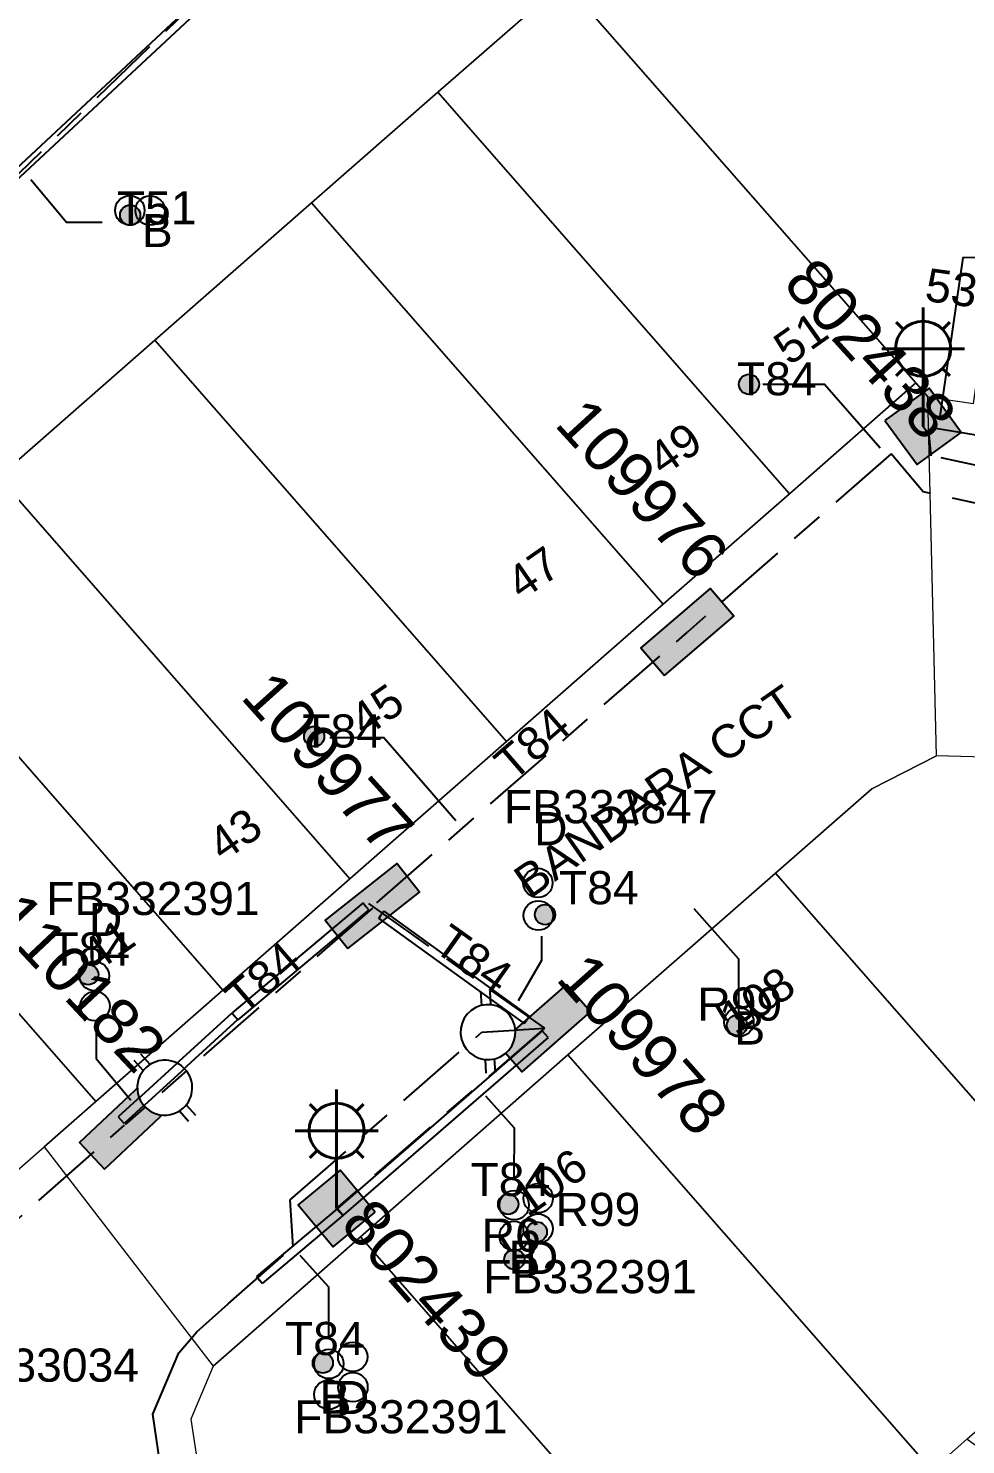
# Model space of a CAD drawing. Header units: metres. Extents: x 289087 to 291245, y 6227587 to 6229773.
# Drawn here: x 290215.8 to 290266.7, y 6228631.8 to 6228708.8 of the extents above; entities that cross this region are included whole.
import ezdxf
from ezdxf.enums import TextEntityAlignment as Align

# ---------------------------------------------------------------- set-up
doc = ezdxf.new("R2010")
doc.units = ezdxf.units.M
doc.linetypes.add('Cable Exist UG', pattern=[8.2, 4, -1.2, 1.8, -1.2])
for name, color, linetype in [('_User Ducts Config', 7, 'Continuous'), ('Duct_SP_EXT', 7, 'Continuous'), ('Equip_LV_EXT', 7, 'Continuous'), ('Equip_SP_SL_EXT', 7, 'Continuous'), ('Mains_LV_EXT', 7, 'Continuous'), ('Mains_LV_SL_EXT', 7, 'Continuous'), ('Mains_SL_EXT', 7, 'Continuous'), ('SupportsUG_SP_LV_EXT', 7, 'Continuous'), ('SupportsUG_SP_LV_SL_EXT', 7, 'Continuous')]:
    doc.layers.add(name, color=color, linetype=linetype)
doc.layers.add('Cadastre Land Parcels_SP_EXT', color=9, linetype='Continuous', lineweight=5)
doc.layers.add('Cadastre Roads_SP_EXT', color=9, linetype='Continuous', lineweight=5)
doc.styles.add('COLUMN_LABEL', font='arial.ttf')
doc.styles.add('iecARIAL', font='arial.ttf', dxfattribs={"height": 2})
doc.styles.add('POLE_LABEL', font='arial.ttf')
doc.styles.get("Standard").update_dxf_attribs({"font": 'arial.ttf'})

# ---------------------------------------------------------------- blocks, each defined once
blk = doc.blocks.new('COLUMN_EXT')
blk.add_hatch(color=256).paths.add_polyline_path([(-1.485, 1.485), (-1.485, -1.485), (1.485, -1.485), (1.485, 1.485)])
blk.add_lwpolyline([(-1.485, -1.485), (1.485, -1.485), (1.485, 1.485), (-1.485, 1.485)], close=True)
for tag, height, style, flags, p in [('ASSET_NUM', 2.5, 'COLUMN_LABEL', 8, (2, 2)), ('STRUCTURE_PLANT_NUMBER', 0.2, 'POLE_LABEL', 9, (1.813, 0.031)), ('STREET_CODE', 0.2, 'COLUMN_LABEL', 9, (1.813, -0.2))]:
    blk.add_attdef(tag, text='', height=height, dxfattribs=dict(style=style, flags=flags)).set_placement(p, align=Align.MIDDLE_LEFT)
at = {"flags": 9}
for tag, p in [('OWNED_BY', (1.813, -0.6)), ('STATE', (1.813, -0.8)), ('COLUMN_TYPE', (1.813, -0.4)), ('STREETNAME', (1.813, -1.6)), ('USAGE', (1.813, -1)), ('LEGEND', (1.813, -1.2)), ('LOCATION', (1.813, -1.4)), ('SUBURB', (1.813, -1.8)), ('NOTES', (1.813, -2))]:
    blk.add_attdef(tag, text='', height=0.2, dxfattribs=at).set_placement(p, align=Align.MIDDLE_LEFT)
at = {"flags": 1}
blk.add_attdef('Z', (1.813, -2.351), '', height=0.2, dxfattribs=at)
blk = doc.blocks.new('PILLAR_EXT')
blk.add_hatch(color=256).paths.add_polyline_path([(-2.475, 0.99), (-2.475, -0.99), (2.475, -0.99), (2.475, 0.99)])
blk.add_lwpolyline([(-2.475, -0.99), (2.475, -0.99), (2.475, 0.99), (-2.475, 0.99)], close=True)
at = {"style": 'iecARIAL', "flags": 8}
blk.add_attdef('ASSET_NUM', (1.5, 3.5), '', height=2.5, dxfattribs=at)
for tag, p, flags in [('OWNED_BY', (0, -0.2), 9), ('STATE', (0, -0.4), 9), ('SUPPORT_TYPE', (0, -0.6), 9), ('USAGE', (0, -0.8), 9), ('LEGEND', (0, -1), 9), ('LOCATION', (0, -1.2), 9), ('NOTES', (0, -1.4), 9), ('PARENT', (0, -1.6), 9), ('STREETNAME', (0, -1.8), 9), ('SUBURB', (0, -2), 1)]:
    blk.add_attdef(tag, p, '', height=0.2, dxfattribs=dict(flags=flags))
blk = doc.blocks.new('DUCT_EXT')
blk.add_circle((0, 0.8), 0.8)
at = {"flags": 1}
blk.add_attdef('Z', (0, 0), '', height=0.2, dxfattribs=at)
at = {"flags": 9}
for tag, p in [('DUCT_CODE', (0, 0)), ('XSECT_TYPE', (0, -0.2)), ('STATE', (0, -0.6)), ('FB_REFERENCE', (0, -0.4)), ('NOTES', (0, -0.8))]:
    blk.add_attdef(tag, text='', height=0.2, dxfattribs=at).set_placement(p, align=Align.MIDDLE_LEFT)
blk = doc.blocks.new('SL_LANTERN_EXT')
at = {"lineweight": 40}
for p, q in [((0, 1.968), (0, 6.468)), ((-1.459, 5.676), (-1.061, 5.278)), ((1.458, 5.676), (1.06, 5.278)), ((-2.25, 4.218), (2.25, 4.218)), ((-1.459, 2.759), (-1.061, 3.157)), ((1.458, 2.759), (1.06, 3.157)), ((0, 0), (0, 2.721))]:
    blk.add_line(p, q, dxfattribs=at)
blk.add_circle((0, 4.218), 1.5, dxfattribs=at)
at = {"style": 'iecARIAL', "flags": 9}
blk.add_attdef('ASSET_NUM', (1.5, 1.5), '', height=2.5, dxfattribs=at)
for tag, p, height, flags in [('CONSTRUCTED_VOLTAGE', (0.981, -0.653), 0.2, 9), ('CONTROL_TYPE', (0.981, -0.853), 0.2, 9), ('LNUMBER', (2.181, -3.253), 2.5, 8), ('OPERATING_VOLTAGE', (0.981, -1.653), 0.2, 9), ('LANTERN_PURPOSE', (0.981, -1.053), 0.2, 9), ('LANTERN_TYPE', (0.981, -1.253), 0.2, 9), ('NO_PHASES', (0.981, -1.453), 0.2, 9), ('ORIENTATION', (0.981, -1.853), 0.2, 9), ('OWNED_BY', (0.981, -2.053), 0.2, 9), ('STATE', (0.981, -2.253), 0.2, 9), ('USAGE', (0.981, -2.453), 0.2, 9), ('CEXIST', (0.981, -2.653), 0.2, 9), ('CNEW', (0.981, -2.853), 0.2, 9), ('CNUMBER', (0.981, -3.053), 0.2, 9), ('CREMOVE', (0.981, -3.253), 0.2, 9), ('CREPLACE', (0.981, -3.453), 0.2, 9), ('LKINGHEIGHT', (0.981, -3.653), 0.2, 9), ('LBRACKET', (0.981, -3.853), 0.2, 9), ('LBRACKETVOCAB', (0.981, -4.053), 0.2, 9), ('LCATEGORY', (0.981, -4.253), 0.2, 9), ('LCHARGE1', (0.981, -4.453), 0.2, 9), ('LCHARGE1PERCENT', (0.981, -4.653), 0.2, 9), ('LCHARGE2', (0.981, -4.853), 0.2, 9), ('LCHARGE2PERCENT', (0.981, -5.053), 0.2, 9), ('LCHARGE3', (0.981, -5.253), 0.2, 9), ('LCHARGE3PERCENT', (0.981, -5.453), 0.2, 9), ('LEXIST', (0.981, -5.653), 0.2, 9), ('LLAMP', (0.981, -5.853), 0.2, 9), ('LLAMPVOCAB', (0.981, -6.053), 0.2, 9), ('LMAST', (0.981, -6.253), 0.2, 9), ('LMASTVOCAB', (0.981, -6.453), 0.2, 9), ('LNEW', (0.981, -6.653), 0.2, 9), ('LANTNUMBER', (0.981, -6.853), 0.2, 9), ('LOUTREACH', (0.981, -7.253), 0.2, 9), ('LOUTREACHVOCAB', (0.981, -7.453), 0.2, 9), ('LRATECODE', (0.981, -7.653), 0.2, 9), ('LREMOVE', (0.981, -7.853), 0.2, 9), ('LREPLACE', (0.981, -8.053), 0.2, 9), ('LTYPE', (0.981, -8.253), 0.2, 9), ('LTYPEVOCAB', (0.981, -8.453), 0.2, 9), ('LEGEND', (0.981, -8.653), 0.2, 9), ('STREETNAME', (0.981, -9.253), 0.2, 9), ('LOCATION', (0.981, -8.853), 0.2, 9), ('NOTES', (0.981, -9.053), 0.2, 9), ('SUBURB', (0.981, -9.453), 0.2, 1)]:
    blk.add_attdef(tag, p, '', height=height, dxfattribs=dict(flags=flags))
blk = doc.blocks.new('LV_UG_LINKS_OPEN_EXT')
for p, q in [((-0.249, 1.473), (-0.249, 2.22)), ((0.249, 1.473), (0.249, 2.22)), ((-0.249, -1.473), (-0.249, -2.22)), ((0.249, -1.473), (0.249, -2.22))]:
    blk.add_line(p, q)
at = {"flags": 9}
for tag, p in [('ACTUAL_STATUS', (0, 0)), ('OPERATING_VOLTAGE', (0, -0.6)), ('ORIENTATION', (0, -0.8)), ('CONSTRUCTED_VOLTAGE', (0, -0.2)), ('NO_PHASES', (0, -0.4)), ('STATE', (0, -1)), ('SWITCH_TYPE', (0, -1.2)), ('USAGE', (0, -1.4)), ('NOTES', (0, -1.6))]:
    blk.add_attdef(tag, text='', height=0.2, dxfattribs=at).set_placement(p, align=Align.MIDDLE_LEFT)
at = {"flags": 1}
blk.add_attdef('Z', (0, 0), '', height=0.2, dxfattribs=at)
blk.add_wipeout([(-0.249, 1.473), (-0.432, 1.43), (-0.608, 1.365), (-0.774, 1.278), (-0.928, 1.171), (-1.067, 1.045), (-1.19, 0.903), (-1.294, 0.747), (-1.377, 0.579), (-1.439, 0.402), (-1.478, 0.218), (-1.494, 0.031), (-1.486, -0.156), (-1.455, -0.341), (-1.4, -0.521), (-1.324, -0.692), (-1.227, -0.853), (-1.11, -1), (-0.976, -1.131), (-0.827, -1.244), (-0.664, -1.338), (-0.491, -1.411), (-0.311, -1.461), (-0.125, -1.489), (0.062, -1.493), (0.249, -1.473), (0.432, -1.43), (0.608, -1.365), (0.774, -1.278), (0.928, -1.171), (1.067, -1.045), (1.19, -0.903), (1.294, -0.747), (1.377, -0.579), (1.439, -0.402), (1.478, -0.218), (1.494, -0.031), (1.486, 0.156), (1.455, 0.341), (1.4, 0.521), (1.324, 0.692), (1.227, 0.853), (1.11, 1), (0.976, 1.131), (0.827, 1.244), (0.664, 1.338), (0.491, 1.411), (0.311, 1.461), (0.125, 1.489), (-0.062, 1.493)])
blk.add_lwpolyline([(0, -1.494, 1), (0, 1.494, 1)], format="xyb", close=True)
blk = doc.blocks.new('CABLE_LARGE_EXT')
h = blk.add_hatch(color=256)
edge = h.paths.add_edge_path()
edge.add_arc((0, 0.55), 0.55, 0, 360)
blk.add_circle((0, 0.55), 0.55)
at = {"flags": 1}
blk.add_attdef('Z', (0, 0), '', height=0.2, dxfattribs=at)
at = {"flags": 9}
for tag, p in [('COND_CODE', (0, 0)), ('XSECT_SIZE', (0, -0.6)), ('STATE', (0, -0.4)), ('FB_REFERENCE', (0, -0.2)), ('NOTES', (0, -0.8))]:
    blk.add_attdef(tag, text='', height=0.2, dxfattribs=at).set_placement(p, align=Align.MIDDLE_LEFT)

msp = doc.modelspace()

# ---------------------------------------------------------------- linework, layer by layer
at = {"layer": '_User Ducts Config'}
for points in [[(290219.779, 6228698.19), (290217.836, 6228698.19), (290215.893, 6228700.522)], [(290268.034, 6228696.29), (290266.54, 6228696.273), (290265.281, 6228687.521)], [(290255.671, 6228689.415), (290259.021, 6228689.409), (290262.046, 6228685.947)], [(290232.148, 6228670.22), (290235.075, 6228670.22), (290238.993, 6228665.707)], [(290254.361, 6228655.33), (290254.372, 6228658.166), (290251.944, 6228660.904)], [(290243.646, 6228659.412), (290243.648, 6228658.09), (290242.371, 6228655.896)], [(290219.438, 6228654.401), (290219.44, 6228652.774), (290221.335, 6228650.5)], [(290242.168, 6228646.162), (290242.177, 6228648.988), (290240.628, 6228650.722)], [(290232.086, 6228637.523), (290232.088, 6228640.341), (290230.533, 6228642.068)]]:
    msp.add_lwpolyline(points, dxfattribs=at)
at = {"layer": 'Cadastre Land Parcels_SP_EXT', "linetype": 'Continuous'}
for points in [[(290268.558, 6228698.377), (290275.246, 6228704.136), (290271.114, 6228708.935), (290273.267, 6228710.786), (290272.765, 6228711.069), (290272.261, 6228711.345), (290261.327, 6228717.213), (290244.876, 6228711.284), (290263.982, 6228689.48), (290264.642, 6228688.719), (290267.115, 6228688.369), (290268.558, 6228698.377)], [(290263.982, 6228689.48), (290244.876, 6228711.284), (290238.007, 6228705.276), (290257.122, 6228683.46), (290263.982, 6228689.48)], [(290257.122, 6228683.46), (290238.007, 6228705.276), (290231.146, 6228699.258), (290250.261, 6228677.452), (290257.122, 6228683.46)], [(290250.261, 6228677.452), (290231.146, 6228699.258), (290222.637, 6228691.809), (290241.751, 6228669.994), (290250.261, 6228677.452)], [(290241.751, 6228669.994), (290222.637, 6228691.809), (290215.095, 6228685.199), (290214.128, 6228684.351), (290233.233, 6228662.535), (290241.751, 6228669.994)], [(290233.233, 6228662.535), (290214.128, 6228684.351), (290207.225, 6228678.302), (290226.331, 6228656.486), (290233.233, 6228662.535)], [(290226.331, 6228656.486), (290207.225, 6228678.302), (290200.315, 6228672.252), (290219.43, 6228650.438), (290226.331, 6228656.486)], [(290216.613, 6228647.969), (290219.43, 6228650.438), (290200.315, 6228672.252), (290191.806, 6228664.795), (290206.954, 6228647.508), (290207.036, 6228647.588), (290211.011, 6228643.059), (290216.613, 6228647.969)], [(290266.761, 6228632.071), (290276.136, 6228640.279), (290256.363, 6228662.845), (290245.082, 6228652.957), (290264.856, 6228630.402), (290266.761, 6228632.071)], [(290264.856, 6228630.402), (290245.082, 6228652.957), (290233.802, 6228643.079), (290253.575, 6228620.513), (290264.856, 6228630.402)], [(290253.575, 6228620.513), (290233.802, 6228643.079), (290229.3, 6228639.11), (290225.803, 6228636.04), (290224.583, 6228633.161), (290225.053, 6228630.072), (290242.188, 6228610.515), (290253.575, 6228620.513)], [(290288.637, 6228616.454), (290284.168, 6228619.384), (290266.761, 6228632.071), (290264.856, 6228630.402), (290253.575, 6228620.513), (290242.188, 6228610.515), (290249.411, 6228602.267), (290249.77, 6228601.852), (290250.125, 6228601.43), (290250.474, 6228601.004), (290250.815, 6228600.574), (290251.151, 6228600.138), (290288.637, 6228616.454)]]:
    msp.add_lwpolyline(points, close=True, dxfattribs=at)
msp.add_lwpolyline([(290269.053, 6228669.103), (290265.112, 6228669.214), (290261.599, 6228667.424), (290256.363, 6228662.845), (290276.136, 6228640.279)], dxfattribs=at)
at = {"layer": 'Cadastre Roads_SP_EXT', "linetype": 'Continuous'}
msp.add_lwpolyline([(290152.58, 6228632.981), (290161.098, 6228638.96), (290167.209, 6228643.239), (290169.484, 6228645.228), (290176.386, 6228651.287), (290183.296, 6228657.336), (290191.806, 6228664.795), (290200.315, 6228672.252), (290207.225, 6228678.302), (290214.128, 6228684.351), (290215.095, 6228685.199), (290222.637, 6228691.809), (290231.146, 6228699.258), (290238.007, 6228705.276), (290244.876, 6228711.284), (290255.315, 6228720.443), (290212.528, 6228782.011), (290185.501, 6228756.188), (290185.221, 6228755.921), (290180.715, 6228751.615), (290128.372, 6228701.604)], dxfattribs=at)
msp.add_lwpolyline([(290229.3, 6228639.11), (290233.802, 6228643.079), (290245.082, 6228652.957), (290256.363, 6228662.845), (290261.599, 6228667.424), (290265.112, 6228669.214), (290264.642, 6228688.719), (290263.982, 6228689.479), (290257.122, 6228683.46), (290250.261, 6228677.452), (290241.751, 6228669.993), (290233.233, 6228662.535), (290226.331, 6228656.486), (290219.43, 6228650.438), (290216.613, 6228647.969), (290225.803, 6228636.04), (290229.3, 6228639.11)], close=True, dxfattribs=at)
at = {"layer": 'Duct_SP_EXT'}
for p, q in [((290189.348, 6228677.136), (290238.235, 6228722.706)), ((290189.675, 6228676.784), (290238.562, 6228722.355)), ((290233.949, 6228661.22), (290226.828, 6228655.241)), ((290234.257, 6228660.853), (290227.137, 6228654.874)), ((290233.949, 6228661.22), (290234.103, 6228661.036)), ((290234.257, 6228660.853), (290234.103, 6228661.036)), ((290235.078, 6228660.77), (290234.938, 6228660.576)), ((290234.797, 6228660.381), (290234.938, 6228660.576)), ((290226.821, 6228655.235), (290226.983, 6228655.058)), ((290226.828, 6228655.241), (290226.983, 6228655.058)), ((290227.137, 6228654.874), (290226.983, 6228655.058)), ((290227.145, 6228654.881), (290226.983, 6228655.058)), ((290242.985, 6228655.054), (290242.844, 6228654.86)), ((290243.686, 6228654.277), (290243.843, 6228654.096)), ((290244.001, 6228653.914), (290243.843, 6228654.096)), ((290232.537, 6228644.598), (290228.158, 6228640.913)), ((290232.537, 6228644.598), (290232.692, 6228644.414)), ((290232.555, 6228644.613), (290232.538, 6228644.599)), ((290232.538, 6228644.599), (290232.692, 6228644.414)), ((290232.555, 6228644.613), (290232.71, 6228644.43)), ((290232.846, 6228644.23), (290228.467, 6228640.546)), ((290232.845, 6228644.229), (290232.692, 6228644.414)), ((290232.846, 6228644.23), (290232.692, 6228644.414)), ((290232.866, 6228644.247), (290232.71, 6228644.43)), ((290232.866, 6228644.247), (290232.845, 6228644.229)), ((290228.158, 6228640.913), (290228.312, 6228640.729)), ((290228.467, 6228640.546), (290228.312, 6228640.729))]:
    msp.add_line(p, q, dxfattribs=at)
at = {"layer": 'Mains_LV_EXT', "linetype": 'Cable Exist UG'}
for points in [[(290295.431, 6228662.728), (290292.126, 6228665.415), (290292.126, 6228665.415, 0.007257), (290283.199, 6228673.708), (290283.199, 6228673.708, -0.050591), (290271.472, 6228685.942), (290271.472, 6228685.942), (290270.894, 6228686.109), (290269.265, 6228684.554), (290264.819, 6228685.525), (290264.709, 6228686.655), (290264.355, 6228687.15)], [(290295.431, 6228662.728), (290293.447, 6228662.206), (290293.447, 6228662.206), (290291.307, 6228663.768), (290291.307, 6228663.768, -0.019405), (290281.848, 6228672.368), (290281.848, 6228672.368, -0.045235), (290270.977, 6228683.448), (290270.977, 6228683.448), (290269.884, 6228682.363), (290264.382, 6228683.556), (290262.642, 6228685.633), (290262.642, 6228685.633), (290251.573, 6228675.941)]]:
    msp.add_lwpolyline(points, format="xyb", dxfattribs=at)
msp.add_lwpolyline([(290234.698, 6228661.219), (290251.573, 6228675.941)], dxfattribs=at)
at = {"layer": 'Mains_LV_SL_EXT', "linetype": 'Cable Exist UG'}
msp.add_lwpolyline([(290278.238, 6228694.823), (290277.234, 6228693.922), (290277.234, 6228693.922), (290268.779, 6228686.383), (290268.779, 6228686.383), (290264.381, 6228687.114)], dxfattribs=at)
at = {"layer": 'Mains_SL_EXT', "linetype": 'Cable Exist UG'}
msp.add_lwpolyline([(290190.024, 6228676.479), (290238.054, 6228722.941)], dxfattribs=at)

# ---------------------------------------------------------------- block references
at = {"layer": '_User Ducts Config'}
for name, p in [('DUCT_EXT', (290221.276, 6228698.059)), ('DUCT_EXT', (290222.381, 6228698.048)), ('CABLE_LARGE_EXT', (290221.29, 6228698.047)), ('CABLE_LARGE_EXT', (290254.921, 6228688.854)), ('CABLE_LARGE_EXT', (290231.292, 6228669.715)), ('DUCT_EXT', (290243.45, 6228661.509)), ('DUCT_EXT', (290243.473, 6228659.738)), ('CABLE_LARGE_EXT', (290243.837, 6228660.034)), ('CABLE_LARGE_EXT', (290219.015, 6228656.775)), ('DUCT_EXT', (290219.346, 6228656.452)), ('DUCT_EXT', (290219.379, 6228654.808)), ('DUCT_EXT', (290254.373, 6228653.945)), ('CABLE_LARGE_EXT', (290254.271, 6228654.02)), ('CABLE_LARGE_EXT', (290241.837, 6228644.298)), ('DUCT_EXT', (290242.162, 6228643.996)), ('DUCT_EXT', (290243.463, 6228644.378)), ('DUCT_EXT', (290242.16, 6228642.321)), ('DUCT_EXT', (290243.458, 6228642.719)), ('CABLE_LARGE_EXT', (290243.39, 6228642.789)), ('CABLE_LARGE_EXT', (290242.17, 6228641.298)), ('DUCT_EXT', (290232.088, 6228635.368)), ('DUCT_EXT', (290233.388, 6228635.751)), ('CABLE_LARGE_EXT', (290231.764, 6228635.671)), ('DUCT_EXT', (290233.397, 6228634.106)), ('DUCT_EXT', (290232.088, 6228633.7))]:
    msp.add_blockref(name, p, dxfattribs=at)
at = {"layer": 'Equip_SP_SL_EXT'}
for p in [(290264.381, 6228687.114), (290232.511, 6228644.616)]:
    msp.add_blockref('SL_LANTERN_EXT', p, dxfattribs=at)
at = {"layer": 'SupportsUG_SP_LV_EXT'}
ref = msp.add_blockref('PILLAR_EXT', (290251.573, 6228675.941), dxfattribs=dict(at, rotation=40.58304769544533))
ref.add_attrib('ASSET_NUM', '109976', dxfattribs={"layer": '0', "height": 2.5, "rotation": 312.43244, "style": 'iecARIAL'}).set_placement((290253.073, 6228679.441), align=Align.MIDDLE_RIGHT)
ref = msp.add_blockref('PILLAR_EXT', (290234.451, 6228661.048), dxfattribs=dict(at, rotation=38.24855838827807))
ref.add_attrib('ASSET_NUM', '109977', dxfattribs={"layer": '0', "height": 2.5, "rotation": 311.94666, "style": 'iecARIAL'}).set_placement((290235.951, 6228664.548), align=Align.MIDDLE_RIGHT)
ref = msp.add_blockref('PILLAR_EXT', (290221.018, 6228649.174), dxfattribs=dict(at, rotation=43.24182878618585))
ref.add_attrib('ASSET_NUM', '110182', dxfattribs={"layer": '0', "height": 2.5, "rotation": 313.24183, "style": 'iecARIAL'}).set_placement((290222.518, 6228652.674), align=Align.MIDDLE_RIGHT)
ref = msp.add_blockref('PILLAR_EXT', (290243.799, 6228654.411), dxfattribs=dict(at, rotation=221.1654272362277))
ref.add_attrib('ASSET_NUM', '109978', dxfattribs={"layer": '0', "height": 2.5, "rotation": 311.63421, "style": 'iecARIAL'}).set_placement((290245.299, 6228657.911), align=Align.MIDDLE_LEFT)
at = {"layer": 'SupportsUG_SP_LV_SL_EXT'}
ref = msp.add_blockref('COLUMN_EXT', (290264.381, 6228687.114), dxfattribs=dict(at, rotation=305.9691235262219))
ref.add_attrib('ASSET_NUM', '802438', dxfattribs={"layer": '0', "height": 2.5, "rotation": 312.25874, "style": 'COLUMN_LABEL'}).set_placement((290266.381, 6228687.864), align=Align.TOP_RIGHT)
ref = msp.add_blockref('COLUMN_EXT', (290232.511, 6228644.616), dxfattribs=dict(at, rotation=129.750522498009))
ref.add_attrib('ASSET_NUM', '802439', dxfattribs={"layer": '0', "height": 2.5, "rotation": 311.48171, "style": 'COLUMN_LABEL'}).set_placement((290234.511, 6228645.366), align=Align.TOP_LEFT)

# ---------------------------------------------------------------- texts
at = {"layer": '_User Ducts Config'}
for s, p in [('T51', (290220.567, 6228698.094)), ('B', (290221.926, 6228696.86)), ('T84', (290254.265, 6228688.808)), ('T84', (290230.64, 6228669.667)), ('FB332847', (290241.609, 6228665.55)), ('D', (290243.24, 6228664.359)), ('FB332391', (290216.725, 6228660.563)), ('T84', (290244.589, 6228661.15)), ('D', (290219.046, 6228659.424)), ('T84', (290216.959, 6228657.82)), ('R99', (290252.115, 6228654.824)), ('B', (290254.125, 6228653.523)), ('T84', (290239.786, 6228645.296)), ('R99', (290244.404, 6228643.665)), ('R6', (290240.393, 6228642.27)), ('B', (290241.853, 6228641.071)), ('D', (290242.738, 6228641.053)), ('FB332391', (290240.485, 6228640.01)), ('T84', (290229.701, 6228636.651)), ('FB333034', (290210.172, 6228635.204)), ('B', (290231.577, 6228633.46)), ('D', (290232.463, 6228633.441)), ('FB332391', (290230.205, 6228632.397))]:
    msp.add_text(s, height=1.8, dxfattribs=at).set_placement(p)
at = {"layer": 'Cadastre Land Parcels_SP_EXT'}
for s, rotation, p in [('53', 352.10186, (290264.415, 6228693.95)), ('51', 35.32868, (290257.11, 6228690.378)), ('49', 34.971, (290250.249, 6228684.365)), ('47', 34.76023, (290242.564, 6228677.631)), ('45', 34.76023, (290234.049, 6228670.172)), ('43', 34.971, (290226.341, 6228663.419)), ('41', 34.971, (290219.435, 6228657.399)), ('108', 34.971, (290254.165, 6228653.994)), ('106', 34.971, (290242.882, 6228644.106))]:
    msp.add_text(s, height=1.8, rotation=rotation, dxfattribs=at).set_placement(p)
at = {"layer": 'Cadastre Roads_SP_EXT'}
msp.add_text('BANDARA CCT', height=1.8, rotation=34.84935, dxfattribs=at).set_placement((290242.987, 6228661.396))
at = {"layer": 'Mains_LV_EXT'}
for rotation, p in [(40.91702, (290242.09, 6228667.768)), (40.68322, (290227.448, 6228655.052))]:
    msp.add_text('T84', height=1.8, rotation=rotation, dxfattribs=at).set_placement(p)

# ---------------------------------------------------------------- next in the draw order: block references
at = {"layer": 'Equip_LV_EXT'}
for p, rotation in [((290240.737, 6228654.199), 3.546133858419185), ((290223.173, 6228651.18), 221.8763607687358)]:
    msp.add_blockref('LV_UG_LINKS_OPEN_EXT', p, dxfattribs=dict(at, rotation=rotation))

# ---------------------------------------------------------------- next in the draw order: linework, layer by layer
at = {"layer": 'Duct_SP_EXT'}
for p, q in [((290235.078, 6228660.77), (290242.985, 6228655.054)), ((290234.797, 6228660.381), (290242.704, 6228654.665)), ((290226.821, 6228655.235), (290220.648, 6228649.593)), ((290227.145, 6228654.881), (290220.972, 6228649.239)), ((290242.704, 6228654.665), (290242.844, 6228654.86)), ((290243.686, 6228654.277), (290232.555, 6228644.613)), ((290244.001, 6228653.914), (290232.866, 6228644.247)), ((290220.648, 6228649.593), (290220.81, 6228649.416)), ((290220.972, 6228649.239), (290220.81, 6228649.416))]:
    msp.add_line(p, q, dxfattribs=at)
at = {"layer": 'Mains_LV_EXT', "linetype": 'Cable Exist UG'}
for points in [[(290234.454, 6228660.943), (290221.018, 6228649.174)], [(290234.25, 6228661.19), (290243.8, 6228654.411)], [(290249.592, 6228599.009), (290246.259, 6228599.818), (290246.259, 6228599.818), (290238.166, 6228608.901), (290238.719, 6228611.288), (290238.719, 6228611.288), (290223.636, 6228628.652), (290222.91, 6228630.842), (290222.522, 6228633.439), (290223.937, 6228636.776), (290224.923, 6228637.912), (290226.617, 6228639.44), (290230.156, 6228642.54), (290229.995, 6228645.078), (290229.995, 6228645.078), (290240.408, 6228654.195), (290243.8, 6228654.411)], [(290204.007, 6228634.218), (290220.984, 6228649.145)]]:
    msp.add_lwpolyline(points, dxfattribs=at)
at = {"layer": 'Mains_LV_SL_EXT', "linetype": 'Cable Exist UG'}
msp.add_lwpolyline([(290243.8, 6228654.411), (290232.473, 6228644.6)], dxfattribs=at)

# ---------------------------------------------------------------- next in the draw order: texts
at = {"layer": 'Mains_LV_EXT'}
msp.add_text('T84', height=1.8, rotation=324.58579, dxfattribs=at).set_placement((290237.66, 6228658.695))

doc.saveas('drawing.dxf')
